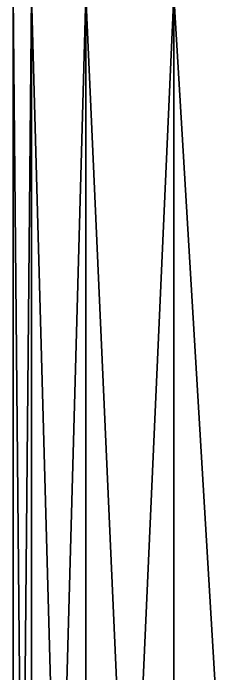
# Model space of a CAD drawing. Extents: x -6.9 to 5, y -21.1 to 53.8.
# Drawn here: x -3 to -2.21, y 23.081 to 25.434 of the extents above; entities that cross this region are included whole.
import ezdxf

# ---------------------------------------------------------------- set-up
doc = ezdxf.new("R2010")
doc.units = 0
doc.header["$MEASUREMENT"] = 0
doc.layers.add('DEFAULT', color=7, linetype='CONTINUOUS')

msp = doc.modelspace()

# ---------------------------------------------------------------- linework, layer by layer
at = {"layer": 'DEFAULT'}
for points in [[(-3, 18.5), (-3, 25.5), (-2.934441, 18.5, -0.623735)], [(-2.934441, 18.5, 0.623735), (-2.934441, 25.5, 0.623735), (-3, 18.5)], [(-3, 18.5), (-2.934441, 25.5, 0.623735), (-3, 25.5)], [(-2.934441, 18.5, -0.623735), (-3, 25.5), (-2.934441, 25.5, -0.623735)], [(-2.934441, 18.5, -0.623735), (-2.934441, 25.5, -0.623735), (-2.740639, 18.5, -1.22021)], [(-2.740639, 18.5, 1.22021), (-2.740639, 25.5, 1.22021), (-2.934441, 18.5, 0.623735)], [(-2.934441, 18.5, 0.623735), (-2.740639, 25.5, 1.22021), (-2.934441, 25.5, 0.623735)], [(-2.740639, 18.5, -1.22021), (-2.934441, 25.5, -0.623735), (-2.740639, 25.5, -1.22021)], [(-2.740639, 18.5, -1.22021), (-2.740639, 25.5, -1.22021), (-2.427052, 18.5, -1.763356)], [(-2.427052, 18.5, 1.763356), (-2.427052, 25.5, 1.763356), (-2.740639, 18.5, 1.22021)], [(-2.740639, 18.5, 1.22021), (-2.427052, 25.5, 1.763356), (-2.740639, 25.5, 1.22021)], [(-2.427052, 18.5, -1.763356), (-2.740639, 25.5, -1.22021), (-2.427052, 25.5, -1.763356)], [(-2.427052, 18.5, -1.763356), (-2.427052, 25.5, -1.763356), (-2.007393, 18.5, -2.229434)], [(-2.007393, 18.5, 2.229434), (-2.007393, 25.5, 2.229434), (-2.427052, 18.5, 1.763356)], [(-2.427052, 18.5, 1.763356), (-2.007393, 25.5, 2.229434), (-2.427052, 25.5, 1.763356)], [(-2.007393, 18.5, -2.229434), (-2.427052, 25.5, -1.763356), (-2.007393, 25.5, -2.229434)]]:
    msp.add_3dface(points, dxfattribs=at)

doc.saveas('drawing.dxf')
